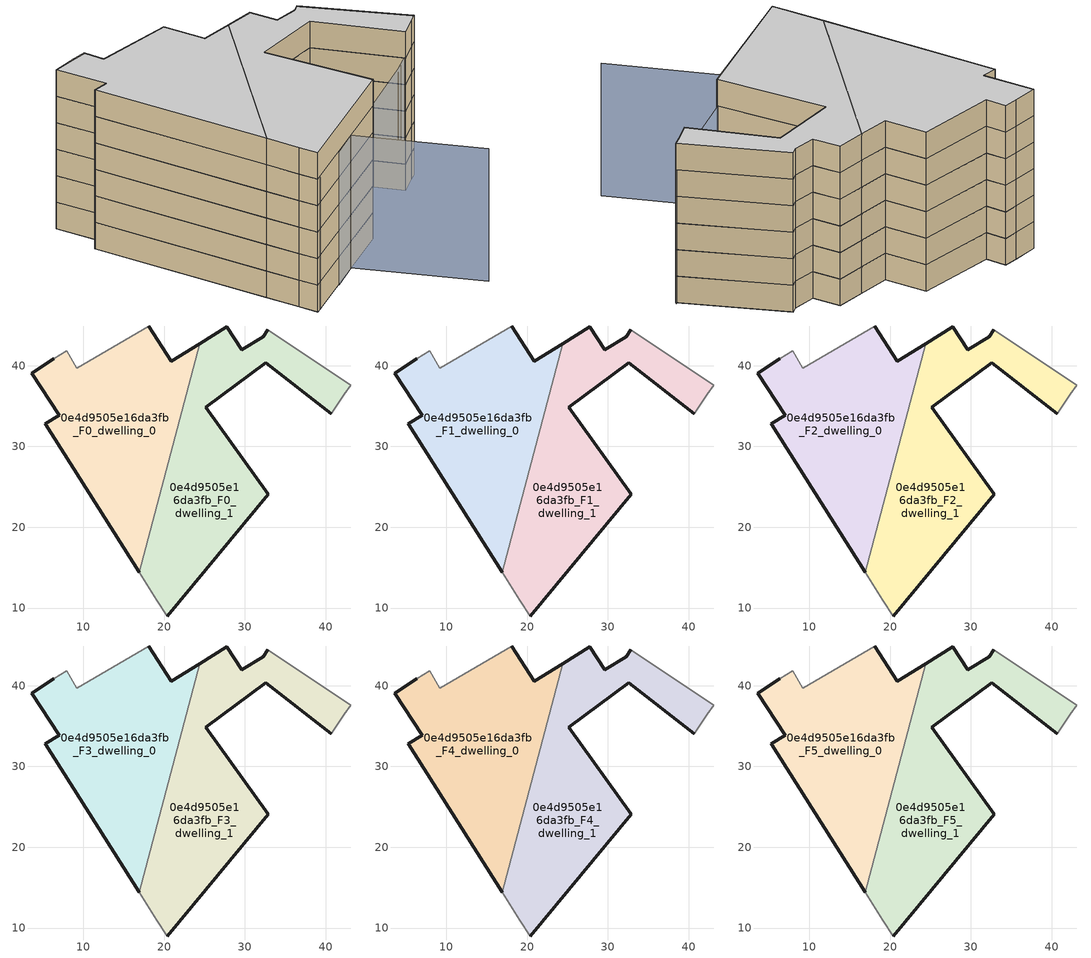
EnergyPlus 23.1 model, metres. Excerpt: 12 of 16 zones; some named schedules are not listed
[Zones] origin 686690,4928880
0e4d9505e16da3fb_F0_dwelling_0
 floor ground (EU_floor_Construction): 16.92,14.45 24.43,42.74 20.9,40.54 18.1,44.91 9.2,39.7 7.96,41.86 6.36,40.86 3.6,39.05 7.02,33.84 5.31,32.8 z0
 wall outside (EU_wall_Construction): 18.1,44.91 20.9,40.54 24.43,42.74 / 16.92,14.45 5.31,32.8 7.02,33.84 3.6,39.05 6.36,40.86 z0:3
 wall adiabatic (EU_wall_Construction): 6.36,40.86 7.96,41.86 9.2,39.7 18.1,44.91 z0:3
 wall to 0e4d9505e16da3fb_F0_dwelling_1 (EU_wall_Construction): 24.43,42.74 16.92,14.45 z0:3
0e4d9505e16da3fb_F0_dwelling_1
 floor ground (EU_floor_Construction): 32.89,24.11 25.16,34.88 32.58,40.36 40.7,34.08 42.31,36.44 43.12,37.55 32.82,44.46 32.24,43.6 29.59,41.99 27.74,44.81 24.43,42.74 16.92,14.45 19.11,10.99 20.38,9.02 z0
 wall outside (EU_wall_Construction): 24.43,42.74 27.74,44.81 29.59,41.99 32.24,43.6 32.82,44.46 / 40.7,34.08 32.58,40.36 25.16,34.88 32.89,24.11 20.38,9.02 z0:3
 wall adiabatic (EU_wall_Construction): 20.38,9.02 19.11,10.99 16.92,14.45 / 32.82,44.46 43.12,37.55 42.31,36.44 40.7,34.08 z0:3
0e4d9505e16da3fb_F1_dwelling_0
 floor to 0e4d9505e16da3fb_F0_dwelling_0 (EU_floor_Construction): 16.92,14.45 24.43,42.74 20.9,40.54 18.1,44.91 9.2,39.7 7.96,41.86 6.36,40.86 3.6,39.05 7.02,33.84 5.31,32.8 z3
 wall outside (EU_wall_Construction): 18.1,44.91 20.9,40.54 24.43,42.74 / 16.92,14.45 5.31,32.8 7.02,33.84 3.6,39.05 6.36,40.86 z3:6
 wall adiabatic (EU_wall_Construction): 6.36,40.86 7.96,41.86 9.2,39.7 18.1,44.91 z3:6
 wall to 0e4d9505e16da3fb_F1_dwelling_1 (EU_wall_Construction): 24.43,42.74 16.92,14.45 z3:6
0e4d9505e16da3fb_F1_dwelling_1
 floor to 0e4d9505e16da3fb_F0_dwelling_1 (EU_floor_Construction): 32.89,24.11 25.16,34.88 32.58,40.36 40.7,34.08 42.31,36.44 43.12,37.55 32.82,44.46 32.24,43.6 29.59,41.99 27.74,44.81 24.43,42.74 16.92,14.45 19.11,10.99 20.38,9.02 z3
 wall outside (EU_wall_Construction): 24.43,42.74 27.74,44.81 29.59,41.99 32.24,43.6 32.82,44.46 / 40.7,34.08 32.58,40.36 25.16,34.88 32.89,24.11 20.38,9.02 z3:6
 wall adiabatic (EU_wall_Construction): 20.38,9.02 19.11,10.99 16.92,14.45 / 32.82,44.46 43.12,37.55 42.31,36.44 40.7,34.08 z3:6
0e4d9505e16da3fb_F2_dwelling_0
 floor to 0e4d9505e16da3fb_F1_dwelling_0 (EU_floor_Construction): 16.92,14.45 24.43,42.74 20.9,40.54 18.1,44.91 9.2,39.7 7.96,41.86 6.36,40.86 3.6,39.05 7.02,33.84 5.31,32.8 z6
 wall outside (EU_wall_Construction): 18.1,44.91 20.9,40.54 24.43,42.74 / 16.92,14.45 5.31,32.8 7.02,33.84 3.6,39.05 6.36,40.86 z6:9
 wall adiabatic (EU_wall_Construction): 6.36,40.86 7.96,41.86 9.2,39.7 18.1,44.91 z6:9
 wall to 0e4d9505e16da3fb_F2_dwelling_1 (EU_wall_Construction): 24.43,42.74 16.92,14.45 z6:9
0e4d9505e16da3fb_F2_dwelling_1
 floor to 0e4d9505e16da3fb_F1_dwelling_1 (EU_floor_Construction): 32.89,24.11 25.16,34.88 32.58,40.36 40.7,34.08 42.31,36.44 43.12,37.55 32.82,44.46 32.24,43.6 29.59,41.99 27.74,44.81 24.43,42.74 16.92,14.45 19.11,10.99 20.38,9.02 z6
 wall outside (EU_wall_Construction): 24.43,42.74 27.74,44.81 29.59,41.99 32.24,43.6 32.82,44.46 / 40.7,34.08 32.58,40.36 25.16,34.88 32.89,24.11 20.38,9.02 z6:9
 wall adiabatic (EU_wall_Construction): 20.38,9.02 19.11,10.99 16.92,14.45 / 32.82,44.46 43.12,37.55 42.31,36.44 40.7,34.08 z6:9
0e4d9505e16da3fb_F3_dwelling_0
 floor to 0e4d9505e16da3fb_F2_dwelling_0 (EU_floor_Construction): 16.92,14.45 24.43,42.74 20.9,40.54 18.1,44.91 9.2,39.7 7.96,41.86 6.36,40.86 3.6,39.05 7.02,33.84 5.31,32.8 z9
 wall outside (EU_wall_Construction): 18.1,44.91 20.9,40.54 24.43,42.74 / 16.92,14.45 5.31,32.8 7.02,33.84 3.6,39.05 6.36,40.86 z9:12
 wall adiabatic (EU_wall_Construction): 6.36,40.86 7.96,41.86 9.2,39.7 18.1,44.91 z9:12
 wall to 0e4d9505e16da3fb_F3_dwelling_1 (EU_wall_Construction): 24.43,42.74 16.92,14.45 z9:12
0e4d9505e16da3fb_F3_dwelling_1
 floor to 0e4d9505e16da3fb_F2_dwelling_1 (EU_floor_Construction): 32.89,24.11 25.16,34.88 32.58,40.36 40.7,34.08 42.31,36.44 43.12,37.55 32.82,44.46 32.24,43.6 29.59,41.99 27.74,44.81 24.43,42.74 16.92,14.45 19.11,10.99 20.38,9.02 z9
 wall outside (EU_wall_Construction): 24.43,42.74 27.74,44.81 29.59,41.99 32.24,43.6 32.82,44.46 / 40.7,34.08 32.58,40.36 25.16,34.88 32.89,24.11 20.38,9.02 z9:12
 wall adiabatic (EU_wall_Construction): 20.38,9.02 19.11,10.99 16.92,14.45 / 32.82,44.46 43.12,37.55 42.31,36.44 40.7,34.08 z9:12
0e4d9505e16da3fb_F4_dwelling_0
 floor to 0e4d9505e16da3fb_F3_dwelling_0 (EU_floor_Construction): 16.92,14.45 24.43,42.74 20.9,40.54 18.1,44.91 9.2,39.7 7.96,41.86 6.36,40.86 3.6,39.05 7.02,33.84 5.31,32.8 z12
 wall outside (EU_wall_Construction): 18.1,44.91 20.9,40.54 24.43,42.74 / 16.92,14.45 5.31,32.8 7.02,33.84 3.6,39.05 6.36,40.86 z12:15
 wall adiabatic (EU_wall_Construction): 6.36,40.86 7.96,41.86 9.2,39.7 18.1,44.91 z12:15
 wall to 0e4d9505e16da3fb_F4_dwelling_1 (EU_wall_Construction): 24.43,42.74 16.92,14.45 z12:15
0e4d9505e16da3fb_F4_dwelling_1
 floor to 0e4d9505e16da3fb_F3_dwelling_1 (EU_floor_Construction): 32.89,24.11 25.16,34.88 32.58,40.36 40.7,34.08 42.31,36.44 43.12,37.55 32.82,44.46 32.24,43.6 29.59,41.99 27.74,44.81 24.43,42.74 16.92,14.45 19.11,10.99 20.38,9.02 z12
 wall outside (EU_wall_Construction): 24.43,42.74 27.74,44.81 29.59,41.99 32.24,43.6 32.82,44.46 / 40.7,34.08 32.58,40.36 25.16,34.88 32.89,24.11 20.38,9.02 z12:15
 wall adiabatic (EU_wall_Construction): 20.38,9.02 19.11,10.99 16.92,14.45 / 32.82,44.46 43.12,37.55 42.31,36.44 40.7,34.08 z12:15
0e4d9505e16da3fb_F5_dwelling_0
 floor to 0e4d9505e16da3fb_F4_dwelling_0 (EU_floor_Construction): 16.92,14.45 24.43,42.74 20.9,40.54 18.1,44.91 9.2,39.7 7.96,41.86 6.36,40.86 3.6,39.05 7.02,33.84 5.31,32.8 z15
 wall outside (EU_wall_Construction): 18.1,44.91 20.9,40.54 24.43,42.74 / 16.92,14.45 5.31,32.8 7.02,33.84 3.6,39.05 6.36,40.86 z15:18
 wall adiabatic (EU_wall_Construction): 6.36,40.86 7.96,41.86 9.2,39.7 18.1,44.91 z15:18
 wall to 0e4d9505e16da3fb_F5_dwelling_1 (EU_wall_Construction): 24.43,42.74 16.92,14.45 z15:18
 ceiling to 0e4d9505e16da3fb_F6_dwelling_0 (EU_floor_Construction): 24.43,42.74 16.92,14.45 5.31,32.8 7.02,33.84 3.6,39.05 6.36,40.86 7.96,41.86 9.2,39.7 18.1,44.91 20.9,40.54 z18
0e4d9505e16da3fb_F5_dwelling_1
 floor to 0e4d9505e16da3fb_F4_dwelling_1 (EU_floor_Construction): 32.89,24.11 25.16,34.88 32.58,40.36 40.7,34.08 42.31,36.44 43.12,37.55 32.82,44.46 32.24,43.6 29.59,41.99 27.74,44.81 24.43,42.74 16.92,14.45 19.11,10.99 20.38,9.02 z15
 wall outside (EU_wall_Construction): 24.43,42.74 27.74,44.81 29.59,41.99 32.24,43.6 32.82,44.46 / 40.7,34.08 32.58,40.36 25.16,34.88 32.89,24.11 20.38,9.02 z15:18
 wall adiabatic (EU_wall_Construction): 20.38,9.02 19.11,10.99 16.92,14.45 / 32.82,44.46 43.12,37.55 42.31,36.44 40.7,34.08 z15:18
 ceiling to 0e4d9505e16da3fb_F6_dwelling_1 (EU_floor_Construction): 43.12,37.55 42.31,36.44 40.7,34.08 32.58,40.36 25.16,34.88 32.89,24.11 20.38,9.02 19.11,10.99 16.92,14.45 24.43,42.74 27.74,44.81 29.59,41.99 32.24,43.6 32.82,44.46 z18
shading: 20.88,9.61 27.32,18.46 / 27.32,18.46 39.72,9.42 / 25.11,14.62 39.55,32.58 / 38.95,31.84 43.2,37.88 z0:15
[Building]
EU S2 Campaign: North Axis=0; Terrain=City; Solar Distribution=FullExterior
[Site:Location]
Bologna: Latitude=44.5; Longitude=11.25; Time Zone=1; Elevation=37
[SizingPeriod:WeatherFileDays]
AnnualSizingPeriod: Begin Month=1; Begin Day of Month=1; End Month=12; End Day of Month=31; Day of Week for Start Day=Monday; Use Weather File Daylight Saving Period=No; Use Weather File Rain and Snow Indicators=No
[MATERIAL]
EU_InternalMass_Material: Roughness=MediumRough; Thickness=0.1; Conductivity=1; Density=1800; Specific Heat=900; Thermal Absorptance=0.9; Solar Absorptance=0.7; Visible Absorptance=0.7
[MATERIAL:NOMASS] Roughness=MediumRough; Thermal Absorptance=0.9; Solar Absorptance=0.7; Visible Absorptance=0.7
Name | Thermal Resistance
EU_wall_NoMass | 0.905828
EU_floor_NoMass | 0.67114
[CONSTRUCTION]
EU_wall_Construction: EU_wall_NoMass
EU_floor_Construction: EU_floor_NoMass
EU_InternalMass_Construction: EU_InternalMass_Material
[ZONE] Type=1; Multiplier=1; Ceiling Height=autocalculate; Floor Area=autocalculate; Part of Total Floor Area=Yes
Name | Volume
0e4d9505e16da3fb_F0_dwelling_0; 0e4d9505e16da3fb_F1_dwelling_0; 0e4d9505e16da3fb_F2_dwelling_0; 0e4d9505e16da3fb_F3_dwelling_0; 0e4d9505e16da3fb_F4_dwelling_0; 0e4d9505e16da3fb_F5_dwelling_0 | 940.148
0e4d9505e16da3fb_F0_dwelling_1 | 940.156
0e4d9505e16da3fb_F1_dwelling_1; 0e4d9505e16da3fb_F2_dwelling_1; 0e4d9505e16da3fb_F3_dwelling_1; 0e4d9505e16da3fb_F4_dwelling_1; 0e4d9505e16da3fb_F5_dwelling_1 | 940.155
[INTERNALMASS] Construction=EU_InternalMass_Construction
Name | Zone or ZoneList | Surface Area
0e4d9505e16da3fb_F0_dwelling_0_EU_InternalMass | 0e4d9505e16da3fb_F0_dwelling_0 | 313.382
0e4d9505e16da3fb_F0_dwelling_1_EU_InternalMass | 0e4d9505e16da3fb_F0_dwelling_1 | 313.385
0e4d9505e16da3fb_F1_dwelling_0_EU_InternalMass | 0e4d9505e16da3fb_F1_dwelling_0 | 313.382
0e4d9505e16da3fb_F1_dwelling_1_EU_InternalMass | 0e4d9505e16da3fb_F1_dwelling_1 | 313.385
0e4d9505e16da3fb_F2_dwelling_0_EU_InternalMass | 0e4d9505e16da3fb_F2_dwelling_0 | 313.382
0e4d9505e16da3fb_F2_dwelling_1_EU_InternalMass | 0e4d9505e16da3fb_F2_dwelling_1 | 313.385
0e4d9505e16da3fb_F3_dwelling_0_EU_InternalMass | 0e4d9505e16da3fb_F3_dwelling_0 | 313.382
0e4d9505e16da3fb_F3_dwelling_1_EU_InternalMass | 0e4d9505e16da3fb_F3_dwelling_1 | 313.385
0e4d9505e16da3fb_F4_dwelling_0_EU_InternalMass | 0e4d9505e16da3fb_F4_dwelling_0 | 313.382
0e4d9505e16da3fb_F4_dwelling_1_EU_InternalMass | 0e4d9505e16da3fb_F4_dwelling_1 | 313.385
0e4d9505e16da3fb_F5_dwelling_0_EU_InternalMass | 0e4d9505e16da3fb_F5_dwelling_0 | 313.382
0e4d9505e16da3fb_F5_dwelling_1_EU_InternalMass | 0e4d9505e16da3fb_F5_dwelling_1 | 313.385
[OTHEREQUIPMENT] Fuel Type=Electricity; Design Level Calculation Method=Watts/Area; Power per Zone Floor Area=1; Fraction Latent=0; Fraction Radiant=0; Fraction Lost=0; Carbon Dioxide Generation Rate=0; EndUse Subcategory=EU_Step8_InternalGains
Name | Zone or ZoneList or Space or SpaceList | Schedule
EU_Step8_InternalGain_0e4d9505e16da3fb_F0_dwelling_0_f000 | 0e4d9505e16da3fb_F0_dwelling_0 | EU_Step8_GainSchedule_0e4d9505e16da3fb_F0_dwelling_0_f000
EU_Step8_InternalGain_0e4d9505e16da3fb_F0_dwelling_1_f000 | 0e4d9505e16da3fb_F0_dwelling_1 | EU_Step8_GainSchedule_0e4d9505e16da3fb_F0_dwelling_1_f000
EU_Step8_InternalGain_0e4d9505e16da3fb_F1_dwelling_0_f000 | 0e4d9505e16da3fb_F1_dwelling_0 | EU_Step8_GainSchedule_0e4d9505e16da3fb_F1_dwelling_0_f000
EU_Step8_InternalGain_0e4d9505e16da3fb_F1_dwelling_1_f000 | 0e4d9505e16da3fb_F1_dwelling_1 | EU_Step8_GainSchedule_0e4d9505e16da3fb_F1_dwelling_1_f000
EU_Step8_InternalGain_0e4d9505e16da3fb_F2_dwelling_0_f000 | 0e4d9505e16da3fb_F2_dwelling_0 | EU_Step8_GainSchedule_0e4d9505e16da3fb_F2_dwelling_0_f000
EU_Step8_InternalGain_0e4d9505e16da3fb_F2_dwelling_1_f000 | 0e4d9505e16da3fb_F2_dwelling_1 | EU_Step8_GainSchedule_0e4d9505e16da3fb_F2_dwelling_1_f000
EU_Step8_InternalGain_0e4d9505e16da3fb_F3_dwelling_0_f000 | 0e4d9505e16da3fb_F3_dwelling_0 | EU_Step8_GainSchedule_0e4d9505e16da3fb_F3_dwelling_0_f000
EU_Step8_InternalGain_0e4d9505e16da3fb_F3_dwelling_1_f000 | 0e4d9505e16da3fb_F3_dwelling_1 | EU_Step8_GainSchedule_0e4d9505e16da3fb_F3_dwelling_1_f000
EU_Step8_InternalGain_0e4d9505e16da3fb_F4_dwelling_0_f000 | 0e4d9505e16da3fb_F4_dwelling_0 | EU_Step8_GainSchedule_0e4d9505e16da3fb_F4_dwelling_0_f000
EU_Step8_InternalGain_0e4d9505e16da3fb_F4_dwelling_1_f000 | 0e4d9505e16da3fb_F4_dwelling_1 | EU_Step8_GainSchedule_0e4d9505e16da3fb_F4_dwelling_1_f000
EU_Step8_InternalGain_0e4d9505e16da3fb_F5_dwelling_0_f000 | 0e4d9505e16da3fb_F5_dwelling_0 | EU_Step8_GainSchedule_0e4d9505e16da3fb_F5_dwelling_0_f000
EU_Step8_InternalGain_0e4d9505e16da3fb_F5_dwelling_1_f000 | 0e4d9505e16da3fb_F5_dwelling_1 | EU_Step8_GainSchedule_0e4d9505e16da3fb_F5_dwelling_1_f000
[ZONEVENTILATION:DESIGNFLOWRATE] Schedule=EU_AlwaysOn; Design Flow Rate Calculation Method=AirChanges/Hour; Air Changes per Hour=0.73129; Ventilation Type=Natural; Fan Pressure Rise=0; Fan Total Efficiency=1; Constant Term Coefficient=1; Temperature Term Coefficient=0; Velocity Term Coefficient=0; Velocity Squared Term Coefficient=0; Minimum Indoor Temperature=-100; Maximum Indoor Temperature=100; Delta Temperature=-100; Minimum Outdoor Temperature=-100; Maximum Outdoor Temperature=100; Maximum Wind Speed=40
Name | Zone or ZoneList or Space or SpaceList
EU_ConstantAir_0e4d9505e16da3fb_F0_dwelling_0 | 0e4d9505e16da3fb_F0_dwelling_0
EU_ConstantAir_0e4d9505e16da3fb_F0_dwelling_1 | 0e4d9505e16da3fb_F0_dwelling_1
EU_ConstantAir_0e4d9505e16da3fb_F1_dwelling_0 | 0e4d9505e16da3fb_F1_dwelling_0
EU_ConstantAir_0e4d9505e16da3fb_F1_dwelling_1 | 0e4d9505e16da3fb_F1_dwelling_1
EU_ConstantAir_0e4d9505e16da3fb_F2_dwelling_0 | 0e4d9505e16da3fb_F2_dwelling_0
EU_ConstantAir_0e4d9505e16da3fb_F2_dwelling_1 | 0e4d9505e16da3fb_F2_dwelling_1
EU_ConstantAir_0e4d9505e16da3fb_F3_dwelling_0 | 0e4d9505e16da3fb_F3_dwelling_0
EU_ConstantAir_0e4d9505e16da3fb_F3_dwelling_1 | 0e4d9505e16da3fb_F3_dwelling_1
EU_ConstantAir_0e4d9505e16da3fb_F4_dwelling_0 | 0e4d9505e16da3fb_F4_dwelling_0
EU_ConstantAir_0e4d9505e16da3fb_F4_dwelling_1 | 0e4d9505e16da3fb_F4_dwelling_1
EU_ConstantAir_0e4d9505e16da3fb_F5_dwelling_0 | 0e4d9505e16da3fb_F5_dwelling_0
EU_ConstantAir_0e4d9505e16da3fb_F5_dwelling_1 | 0e4d9505e16da3fb_F5_dwelling_1
[HVACTEMPLATE:THERMOSTAT] Constant Heating Setpoint=20; Constant Cooling Setpoint=50
EU_HeatOnly_0e4d9505e16da3fb_F0_dwelling_0; EU_HeatOnly_0e4d9505e16da3fb_F0_dwelling_1; EU_HeatOnly_0e4d9505e16da3fb_F1_dwelling_0; EU_HeatOnly_0e4d9505e16da3fb_F1_dwelling_1; EU_HeatOnly_0e4d9505e16da3fb_F2_dwelling_0; EU_HeatOnly_0e4d9505e16da3fb_F2_dwelling_1; EU_HeatOnly_0e4d9505e16da3fb_F3_dwelling_0; EU_HeatOnly_0e4d9505e16da3fb_F3_dwelling_1; EU_HeatOnly_0e4d9505e16da3fb_F4_dwelling_0; EU_HeatOnly_0e4d9505e16da3fb_F4_dwelling_1; EU_HeatOnly_0e4d9505e16da3fb_F5_dwelling_0; EU_HeatOnly_0e4d9505e16da3fb_F5_dwelling_1; EU_HeatOnly_0e4d9505e16da3fb_F6_dwelling_0; EU_HeatOnly_0e4d9505e16da3fb_F6_dwelling_1; EU_HeatOnly_0e4d9505e16da3fb_F7_dwelling_0; EU_HeatOnly_0e4d9505e16da3fb_F7_dwelling_1
[HVACTEMPLATE:ZONE:IDEALLOADSAIRSYSTEM] System Availability Schedule=EU_AlwaysOn; Maximum Heating Supply Air Temperature=50; Minimum Cooling Supply Air Temperature=13; Maximum Heating Supply Air Humidity Ratio=0.0156; Minimum Cooling Supply Air Humidity Ratio=0.0077; Heating Limit=NoLimit; Cooling Limit=NoLimit; Heating Availability Schedule=EU_AlwaysOn; Cooling Availability Schedule=EU_CoolingOff; Dehumidification Control Type=ConstantSensibleHeatRatio; Cooling Sensible Heat Ratio=0.7; Dehumidification Setpoint=60; Humidification Control Type=None; Humidification Setpoint=30; Outdoor Air Method=None; Outdoor Air Flow Rate per Person=0.00944; Outdoor Air Flow Rate per Zone Floor Area=0; Outdoor Air Flow Rate per Zone=0; Demand Controlled Ventilation Type=None; Outdoor Air Economizer Type=NoEconomizer; Heat Recovery Type=None; Sensible Heat Recovery Effectiveness=0.7; Latent Heat Recovery Effectiveness=0.65
Name | Template Thermostat
0e4d9505e16da3fb_F0_dwelling_0 | EU_HeatOnly_0e4d9505e16da3fb_F0_dwelling_0
0e4d9505e16da3fb_F0_dwelling_1 | EU_HeatOnly_0e4d9505e16da3fb_F0_dwelling_1
0e4d9505e16da3fb_F1_dwelling_0 | EU_HeatOnly_0e4d9505e16da3fb_F1_dwelling_0
0e4d9505e16da3fb_F1_dwelling_1 | EU_HeatOnly_0e4d9505e16da3fb_F1_dwelling_1
0e4d9505e16da3fb_F2_dwelling_0 | EU_HeatOnly_0e4d9505e16da3fb_F2_dwelling_0
0e4d9505e16da3fb_F2_dwelling_1 | EU_HeatOnly_0e4d9505e16da3fb_F2_dwelling_1
0e4d9505e16da3fb_F3_dwelling_0 | EU_HeatOnly_0e4d9505e16da3fb_F3_dwelling_0
0e4d9505e16da3fb_F3_dwelling_1 | EU_HeatOnly_0e4d9505e16da3fb_F3_dwelling_1
0e4d9505e16da3fb_F4_dwelling_0 | EU_HeatOnly_0e4d9505e16da3fb_F4_dwelling_0
0e4d9505e16da3fb_F4_dwelling_1 | EU_HeatOnly_0e4d9505e16da3fb_F4_dwelling_1
0e4d9505e16da3fb_F5_dwelling_0 | EU_HeatOnly_0e4d9505e16da3fb_F5_dwelling_0
0e4d9505e16da3fb_F5_dwelling_1 | EU_HeatOnly_0e4d9505e16da3fb_F5_dwelling_1
[SIZING:ZONE] Zone Cooling Design Supply Air Temperature Input Method=SupplyAirTemperature; Zone Cooling Design Supply Air Temperature=13; Zone Heating Design Supply Air Temperature Input Method=SupplyAirTemperature; Zone Heating Design Supply Air Temperature=50; Zone Cooling Design Supply Air Humidity Ratio=0.008; Zone Heating Design Supply Air Humidity Ratio=0.008; Cooling Design Air Flow Method=DesignDay; Cooling Design Air Flow Rate=0; Cooling Minimum Air Flow per Zone Floor Area=0.000762; Cooling Minimum Air Flow=0; Cooling Minimum Air Flow Fraction=0.2; Heating Design Air Flow Method=DesignDay; Heating Design Air Flow Rate=0; Heating Maximum Air Flow per Zone Floor Area=0.002032; Heating Maximum Air Flow=0.141576; Heating Maximum Air Flow Fraction=0.3; Account for Dedicated Outdoor Air System=No; Dedicated Outdoor Air System Control Strategy=NeutralSupplyAir; Dedicated Outdoor Air Low Setpoint Temperature for Design=autosize; Dedicated Outdoor Air High Setpoint Temperature for Design=autosize; Zone Load Sizing Method=Sensible Load Only No Latent Load; Zone Latent Cooling Design Supply Air Humidity Ratio Input Method=HumidityRatioDifference; Zone Cooling Design Supply Air Humidity Ratio Difference=0.005; Zone Latent Heating Design Supply Air Humidity Ratio Input Method=HumidityRatioDifference; Zone Humidification Design Supply Air Humidity Ratio Difference=0.005
0e4d9505e16da3fb_F0_dwelling_0; 0e4d9505e16da3fb_F0_dwelling_1; 0e4d9505e16da3fb_F1_dwelling_0; 0e4d9505e16da3fb_F1_dwelling_1; 0e4d9505e16da3fb_F2_dwelling_0; 0e4d9505e16da3fb_F2_dwelling_1; 0e4d9505e16da3fb_F3_dwelling_0; 0e4d9505e16da3fb_F3_dwelling_1; 0e4d9505e16da3fb_F4_dwelling_0; 0e4d9505e16da3fb_F4_dwelling_1; 0e4d9505e16da3fb_F5_dwelling_0; 0e4d9505e16da3fb_F5_dwelling_1
[SCHEDULE:FILE] Column Number=1; Rows to Skip at Top=0; Number of Hours of Data=8760; Column Separator=Comma; Interpolate to Timestep=No; Minutes per Item=60; Adjust Schedule for Daylight Savings=Yes
Name | File
EU_Step8_GainSchedule_0e4d9505e16da3fb_F0_dwelling_0_f000 | ../../schedules/0e4d9505e16da3fb/0e4d9505e16da3fb_F0_dwelling_0_f000_gain.csv
EU_Step8_GainSchedule_0e4d9505e16da3fb_F0_dwelling_1_f000 | ../../schedules/0e4d9505e16da3fb/0e4d9505e16da3fb_F0_dwelling_1_f000_gain.csv
EU_Step8_GainSchedule_0e4d9505e16da3fb_F1_dwelling_0_f000 | ../../schedules/0e4d9505e16da3fb/0e4d9505e16da3fb_F1_dwelling_0_f000_gain.csv
EU_Step8_GainSchedule_0e4d9505e16da3fb_F1_dwelling_1_f000 | ../../schedules/0e4d9505e16da3fb/0e4d9505e16da3fb_F1_dwelling_1_f000_gain.csv
